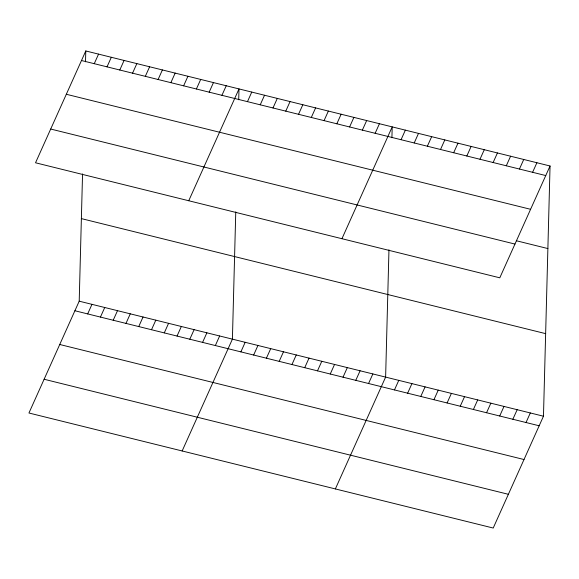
<?xml version="1.0" encoding="UTF-8"?>
<svg xmlns="http://www.w3.org/2000/svg" width="579" height="579" viewBox="0 0 579 579"><rect width="100%" height="100%" fill="white"/><g stroke="black" fill="none" stroke-linecap="round" stroke-linejoin="round"><path stroke-width="0.87" d="M550.05 165.992L499.793 277.819L35.529 162.786L85.786 50.959L550.05 165.992L543.471 416.214L493.214 528.041L28.95 413.008L79.207 301.181L82.551 173.924M85.504 61.801L85.786 50.959M235.762 211.885L232.411 339.142L182.153 450.969M238.707 99.762L238.997 88.92L188.74 200.747M388.965 249.846L385.621 377.103L335.364 488.929M391.918 137.722L392.2 126.881L341.943 238.707M94.254 63.683L98.553 54.122M107.021 66.853L111.32 57.285M119.788 70.016L124.087 60.448M132.555 73.178L136.854 63.61M145.322 76.341L149.621 66.773M158.096 79.504L162.395 69.936M170.863 82.667L175.162 73.099M183.63 85.83L187.929 76.262M87.675 313.912L91.974 304.344M196.397 88.992L200.696 79.432M100.442 317.075L104.741 307.507M209.164 92.155L213.463 82.594M113.209 320.238L117.508 310.67M221.931 95.318L226.23 85.757M125.976 323.4L130.275 313.832M138.743 326.563L143.042 316.995M247.465 101.651L251.764 92.083M151.51 329.726L155.809 320.165M260.232 104.813L264.531 95.245M164.277 332.889L168.576 323.328M272.998 107.976L277.298 98.408M177.044 336.052L181.343 326.491M285.765 111.139L290.065 101.571M189.811 339.214L194.11 329.654M298.532 114.302L302.831 104.734M202.578 342.384L206.877 332.816M311.299 117.465L315.598 107.897M215.345 345.547L219.644 335.979M324.066 120.627L328.365 111.067M336.833 123.79L341.132 114.229M240.878 351.873L245.178 342.305M349.6 126.953L353.899 117.392M253.645 355.036L257.945 345.468M362.367 130.116L366.666 120.555M266.412 358.198L270.711 348.63M375.134 133.286L379.433 123.718M279.187 361.361L283.478 351.793M291.954 364.524L296.253 354.963M401.059 139.705L405.358 130.137M304.72 367.687L309.02 358.126M414.209 142.962L418.508 133.402M317.487 370.849L321.786 361.289M427.367 146.226L431.666 136.658M330.254 374.012L334.553 364.452M440.518 149.483L444.817 139.915M343.021 377.182L347.32 367.614M453.675 152.74L457.975 143.179M355.788 380.345L360.087 370.777M466.826 156.004L471.125 146.436M368.555 383.508L372.854 373.94M479.984 159.261L484.283 149.693M493.134 162.518L497.433 152.957M394.473 389.928L398.772 380.367M506.292 165.782L510.591 156.214M407.63 393.192L411.93 383.624M519.443 169.039L523.742 159.471M420.781 396.449L425.08 386.881M532.6 172.296L536.899 162.735M433.939 399.705L438.238 390.145M447.089 402.97L451.388 393.402M460.247 406.226L464.546 396.658M473.398 409.483L477.697 399.923M486.555 412.747L490.854 403.179M499.706 416.004L504.005 406.436M512.864 419.261L517.163 409.7M526.014 422.525L530.313 412.957M81.487 60.52L545.751 175.56M66.324 94.268L530.588 209.301M516.309 240.741L547.879 248.565M50.699 129.037L514.963 244.07M81.378 218.609L545.642 333.642M79.207 301.181L543.471 416.214M74.908 310.749L539.172 425.782M59.738 344.491L524.002 459.531M44.113 379.259L508.376 494.3"/></g></svg>
